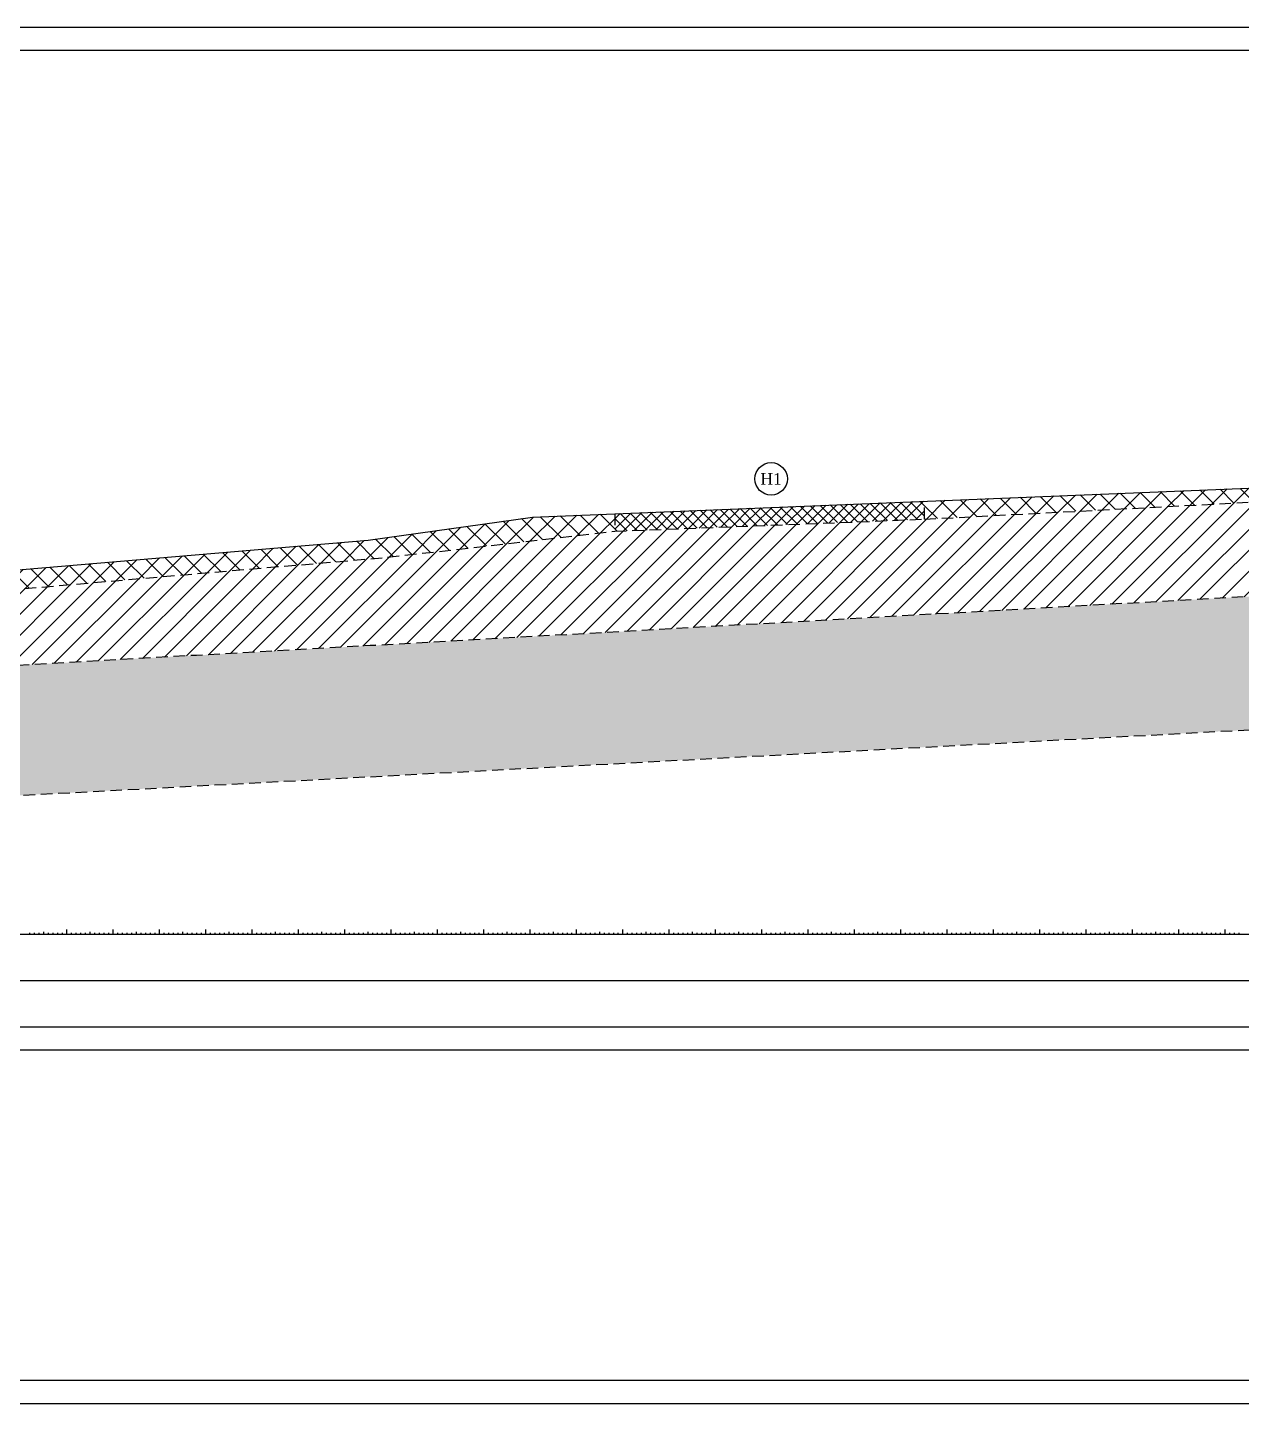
# Model space of a CAD drawing. Header units: millimetres. Extents: x 3380 to 11503, y -2610 to -1453.
# Drawn here: x 10978.4 to 11240.4, y -2610.1 to -2313.1 of the extents above; entities that cross this region are included whole.
import ezdxf
from ezdxf.enums import TextEntityAlignment as Align

# ---------------------------------------------------------------- set-up
doc = ezdxf.new("R2010")
doc.units = ezdxf.units.MM
doc.set_wipeout_variables(frame=1)
doc.linetypes.add('DASHED', pattern=[0.75, 0.5, -0.25])
for name, color, linetype, plot in [('ГЛ_Разрез_ОсьШкалаГ-1', 6, 'Continuous', False), ('ГЛ_Разрез_ОсьШкалаГ-10', 6, 'Continuous', False), ('ГЛ_Штамп_РамкаВнеш', 6, 'Continuous', False)]:
    doc.layers.add(name, color=color, linetype=linetype, plot=plot)
for name, color, linetype in [('ГЛ_Разрез_СквМаска', 6, 'Continuous'), ('ГЛ_Разрез_СлоиОбозначения', 7, 'Continuous'), ('ГЛ_Разрез_Таблица', 7, 'Continuous'), ('ГЛ_Штамп_РамкаВнутр', 7, 'Continuous'), ('ГЛ_Штамп_Текст', 7, 'Continuous')]:
    doc.layers.add(name, color=color, linetype=linetype)
doc.styles.add('ГеологияРазрезМасштаб', font='timesi.ttf', dxfattribs={"height": 5})
doc.styles.add('ГеологияРазрезНазвание', font='times.ttf', dxfattribs={"height": 5})
doc.styles.add('ГеологияРазрезОсь', font='times.ttf', dxfattribs={"height": 2.5})
doc.styles.add('ГеологияШтамп', font='times.ttf')

# ---------------------------------------------------------------- blocks, each defined once
blk = doc.blocks.new('*U43')
at = {"layer": 'ГЛ_Штамп_РамкаВнеш'}
blk.add_lwpolyline([(0, 0), (1050, 0), (1050, 297), (0, 297)], close=True, dxfattribs=at)
at = {"layer": 'ГЛ_Штамп_РамкаВнутр'}
blk.add_lwpolyline([(20, 5), (1045, 5), (1045, 292), (20, 292)], close=True, dxfattribs=at)
at = {"layer": 'ГЛ_Штамп_Текст', "style": 'ГеологияШтамп', "flags": 8}
for tag, p in [('Приложение', (1031.67, 288.5)), ('Лист', (1045, 288.5))]:
    blk.add_attdef(tag, text='', height=3, dxfattribs=at).set_placement(p, align=Align.MIDDLE_RIGHT)
blk = doc.blocks.new('*U42')
at = {"layer": 'ГЛ_Разрез_ОсьШкалаГ-1'}
for p, q in [((452, -5), (452, -4.75)), ((453, -5), (453, -4.75)), ((454, -5), (454, -4.75)), ((455, -5), (455, -4.5)), ((456, -5), (456, -4.75)), ((457, -5), (457, -4.75)), ((458, -5), (458, -4.75)), ((459, -5), (459, -4.75)), ((461, -5), (461, -4.75)), ((462, -5), (462, -4.75)), ((463, -5), (463, -4.75)), ((464, -5), (464, -4.75)), ((465, -5), (465, -4.5)), ((466, -5), (466, -4.75)), ((467, -5), (467, -4.75)), ((468, -5), (468, -4.75)), ((469, -5), (469, -4.75)), ((471, -5), (471, -4.75)), ((472, -5), (472, -4.75)), ((473, -5), (473, -4.75)), ((474, -5), (474, -4.75)), ((475, -5), (475, -4.5)), ((476, -5), (476, -4.75)), ((477, -5), (477, -4.75)), ((478, -5), (478, -4.75)), ((479, -5), (479, -4.75)), ((481, -5), (481, -4.75)), ((482, -5), (482, -4.75)), ((483, -5), (483, -4.75)), ((484, -5), (484, -4.75)), ((485, -5), (485, -4.5)), ((486, -5), (486, -4.75)), ((487, -5), (487, -4.75)), ((488, -5), (488, -4.75)), ((489, -5), (489, -4.75)), ((491, -5), (491, -4.75)), ((492, -5), (492, -4.75)), ((493, -5), (493, -4.75)), ((494, -5), (494, -4.75)), ((495, -5), (495, -4.5)), ((496, -5), (496, -4.75)), ((497, -5), (497, -4.75)), ((498, -5), (498, -4.75)), ((499, -5), (499, -4.75)), ((501, -5), (501, -4.75)), ((502, -5), (502, -4.75)), ((503, -5), (503, -4.75)), ((504, -5), (504, -4.75)), ((505, -5), (505, -4.5)), ((506, -5), (506, -4.75)), ((507, -5), (507, -4.75)), ((508, -5), (508, -4.75)), ((509, -5), (509, -4.75)), ((511, -5), (511, -4.75)), ((512, -5), (512, -4.75)), ((513, -5), (513, -4.75)), ((514, -5), (514, -4.75)), ((515, -5), (515, -4.5)), ((516, -5), (516, -4.75)), ((517, -5), (517, -4.75)), ((518, -5), (518, -4.75)), ((519, -5), (519, -4.75)), ((521, -5), (521, -4.75)), ((522, -5), (522, -4.75)), ((523, -5), (523, -4.75)), ((524, -5), (524, -4.75)), ((525, -5), (525, -4.5)), ((526, -5), (526, -4.75)), ((527, -5), (527, -4.75)), ((528, -5), (528, -4.75)), ((529, -5), (529, -4.75)), ((531, -5), (531, -4.75)), ((532, -5), (532, -4.75)), ((533, -5), (533, -4.75)), ((534, -5), (534, -4.75)), ((535, -5), (535, -4.5)), ((536, -5), (536, -4.75)), ((537, -5), (537, -4.75)), ((538, -5), (538, -4.75)), ((539, -5), (539, -4.75)), ((541, -5), (541, -4.75)), ((542, -5), (542, -4.75)), ((543, -5), (543, -4.75)), ((544, -5), (544, -4.75)), ((545, -5), (545, -4.5)), ((546, -5), (546, -4.75)), ((547, -5), (547, -4.75)), ((548, -5), (548, -4.75)), ((549, -5), (549, -4.75)), ((551, -5), (551, -4.75)), ((552, -5), (552, -4.75)), ((553, -5), (553, -4.75)), ((554, -5), (554, -4.75)), ((555, -5), (555, -4.5)), ((556, -5), (556, -4.75)), ((557, -5), (557, -4.75)), ((558, -5), (558, -4.75)), ((559, -5), (559, -4.75)), ((561, -5), (561, -4.75)), ((562, -5), (562, -4.75)), ((563, -5), (563, -4.75)), ((564, -5), (564, -4.75)), ((565, -5), (565, -4.5)), ((566, -5), (566, -4.75)), ((567, -5), (567, -4.75)), ((568, -5), (568, -4.75)), ((569, -5), (569, -4.75)), ((571, -5), (571, -4.75)), ((572, -5), (572, -4.75)), ((573, -5), (573, -4.75)), ((574, -5), (574, -4.75)), ((575, -5), (575, -4.5)), ((576, -5), (576, -4.75)), ((577, -5), (577, -4.75)), ((578, -5), (578, -4.75)), ((579, -5), (579, -4.75)), ((581, -5), (581, -4.75)), ((582, -5), (582, -4.75)), ((583, -5), (583, -4.75)), ((584, -5), (584, -4.75)), ((585, -5), (585, -4.5)), ((586, -5), (586, -4.75)), ((587, -5), (587, -4.75)), ((588, -5), (588, -4.75)), ((589, -5), (589, -4.75)), ((591, -5), (591, -4.75)), ((592, -5), (592, -4.75)), ((593, -5), (593, -4.75)), ((594, -5), (594, -4.75)), ((595, -5), (595, -4.5)), ((596, -5), (596, -4.75)), ((597, -5), (597, -4.75)), ((598, -5), (598, -4.75)), ((599, -5), (599, -4.75)), ((601, -5), (601, -4.75)), ((602, -5), (602, -4.75)), ((603, -5), (603, -4.75)), ((604, -5), (604, -4.75)), ((605, -5), (605, -4.5)), ((606, -5), (606, -4.75)), ((607, -5), (607, -4.75)), ((608, -5), (608, -4.75)), ((609, -5), (609, -4.75)), ((611, -5), (611, -4.75)), ((612, -5), (612, -4.75)), ((613, -5), (613, -4.75)), ((614, -5), (614, -4.75)), ((615, -5), (615, -4.5)), ((616, -5), (616, -4.75)), ((617, -5), (617, -4.75)), ((618, -5), (618, -4.75)), ((619, -5), (619, -4.75)), ((621, -5), (621, -4.75)), ((622, -5), (622, -4.75)), ((623, -5), (623, -4.75)), ((624, -5), (624, -4.75)), ((625, -5), (625, -4.5)), ((626, -5), (626, -4.75)), ((627, -5), (627, -4.75)), ((628, -5), (628, -4.75)), ((629, -5), (629, -4.75)), ((631, -5), (631, -4.75)), ((632, -5), (632, -4.75)), ((633, -5), (633, -4.75)), ((634, -5), (634, -4.75)), ((635, -5), (635, -4.5)), ((636, -5), (636, -4.75)), ((637, -5), (637, -4.75)), ((638, -5), (638, -4.75)), ((639, -5), (639, -4.75)), ((641, -5), (641, -4.75)), ((642, -5), (642, -4.75)), ((643, -5), (643, -4.75)), ((644, -5), (644, -4.75)), ((645, -5), (645, -4.5)), ((646, -5), (646, -4.75)), ((647, -5), (647, -4.75)), ((648, -5), (648, -4.75)), ((649, -5), (649, -4.75)), ((651, -5), (651, -4.75)), ((652, -5), (652, -4.75)), ((653, -5), (653, -4.75)), ((654, -5), (654, -4.75)), ((655, -5), (655, -4.5)), ((656, -5), (656, -4.75)), ((657, -5), (657, -4.75)), ((658, -5), (658, -4.75)), ((659, -5), (659, -4.75)), ((661, -5), (661, -4.75)), ((662, -5), (662, -4.75)), ((663, -5), (663, -4.75)), ((664, -5), (664, -4.75)), ((665, -5), (665, -4.5)), ((666, -5), (666, -4.75)), ((667, -5), (667, -4.75)), ((668, -5), (668, -4.75)), ((669, -5), (669, -4.75)), ((671, -5), (671, -4.75)), ((672, -5), (672, -4.75)), ((673, -5), (673, -4.75)), ((674, -5), (674, -4.75)), ((675, -5), (675, -4.5)), ((676, -5), (676, -4.75)), ((677, -5), (677, -4.75)), ((678, -5), (678, -4.75)), ((679, -5), (679, -4.75)), ((681, -5), (681, -4.75)), ((682, -5), (682, -4.75)), ((683, -5), (683, -4.75)), ((684, -5), (684, -4.75)), ((685, -5), (685, -4.5)), ((686, -5), (686, -4.75)), ((687, -5), (687, -4.75)), ((688, -5), (688, -4.75)), ((689, -5), (689, -4.75)), ((691, -5), (691, -4.75)), ((692, -5), (692, -4.75)), ((693, -5), (693, -4.75)), ((694, -5), (694, -4.75)), ((695, -5), (695, -4.5)), ((696, -5), (696, -4.75)), ((697, -5), (697, -4.75)), ((698, -5), (698, -4.75)), ((699, -5), (699, -4.75)), ((701, -5), (701, -4.75)), ((702, -5), (702, -4.75)), ((703, -5), (703, -4.75)), ((704, -5), (704, -4.75)), ((705, -5), (705, -4.5)), ((706, -5), (706, -4.75)), ((707, -5), (707, -4.75)), ((708, -5), (708, -4.75)), ((709, -5), (709, -4.75)), ((711, -5), (711, -4.75)), ((712, -5), (712, -4.75)), ((713, -5), (713, -4.75))]:
    blk.add_line(p, q, dxfattribs=at)
at = {"layer": 'ГЛ_Разрез_ОсьШкалаГ-10'}
for p, q in [((460, -5), (460, -4)), ((460, -5), (460, -4)), ((470, -5), (470, -4)), ((470, -5), (470, -4)), ((480, -5), (480, -4)), ((480, -5), (480, -4)), ((490, -5), (490, -4)), ((490, -5), (490, -4)), ((500, -5), (500, -4)), ((500, -5), (500, -4)), ((510, -5), (510, -4)), ((510, -5), (510, -4)), ((520, -5), (520, -4)), ((520, -5), (520, -4)), ((530, -5), (530, -4)), ((530, -5), (530, -4)), ((540, -5), (540, -4)), ((540, -5), (540, -4)), ((550, -5), (550, -4)), ((550, -5), (550, -4)), ((560, -5), (560, -4)), ((560, -5), (560, -4)), ((570, -5), (570, -4)), ((570, -5), (570, -4)), ((580, -5), (580, -4)), ((580, -5), (580, -4)), ((590, -5), (590, -4)), ((590, -5), (590, -4)), ((600, -5), (600, -4)), ((600, -5), (600, -4)), ((610, -5), (610, -4)), ((610, -5), (610, -4)), ((620, -5), (620, -4)), ((620, -5), (620, -4)), ((630, -5), (630, -4)), ((630, -5), (630, -4)), ((640, -5), (640, -4)), ((640, -5), (640, -4)), ((650, -5), (650, -4)), ((650, -5), (650, -4)), ((660, -5), (660, -4)), ((660, -5), (660, -4)), ((670, -5), (670, -4)), ((670, -5), (670, -4)), ((680, -5), (680, -4)), ((680, -5), (680, -4)), ((690, -5), (690, -4)), ((690, -5), (690, -4)), ((700, -5), (700, -4)), ((700, -5), (700, -4)), ((710, -5), (710, -4)), ((710, -5), (710, -4))]:
    blk.add_line(p, q, dxfattribs=at)
at = {"layer": 'ГЛ_Разрез_Таблица'}
for p, q in [((0, -5), (831, -5)), ((0, -15), (831, -15)), ((0, -25), (831, -25)), ((0, -30), (831, -30))]:
    blk.add_line(p, q, dxfattribs=at)
at = {"flags": 8}
for tag, style, p in [('НАЗВАНИЕ', 'ГеологияРазрезНазвание', (212.65, 109.83)), ('Масштаб', 'ГеологияРазрезМасштаб', (212.65, 101.63))]:
    blk.add_attdef(tag, text='', height=5, dxfattribs=dict(at, style=style)).set_placement(p, align=Align.MIDDLE_CENTER)
blk = doc.blocks.new('ГЛ_Разрез_СлоиОбозначения')
blk.add_wipeout([(3.75, 0), (3.61, 1.08), (3.1, 2.14), (2.3, 2.99), (1.45, 3.48), (0.58, 3.71), (0, 3.75), (-0.58, 3.71), (-1.45, 3.48), (-2.3, 2.99), (-3.1, 2.14), (-3.61, 1.08), (-3.75, 0), (-3.61, -1.08), (-3.1, -2.14), (-2.3, -2.99), (-1.45, -3.48), (-0.58, -3.71), (0, -3.75), (0.58, -3.71), (1.45, -3.48), (2.3, -2.99), (3.1, -2.14), (3.61, -1.08)]).dxf.layer = 'ГЛ_Разрез_СквМаска'
at = {"layer": 'ГЛ_Разрез_СлоиОбозначения'}
blk.add_circle((0, 0), 3.5, dxfattribs=at)
at = {"layer": 'ГЛ_Разрез_СлоиОбозначения', "style": 'ГеологияРазрезОсь'}
blk.add_attdef('НОМЕР', text='', height=2.5, dxfattribs=at).set_placement((0, 0), align=Align.MIDDLE_CENTER)

msp = doc.modelspace()

# ---------------------------------------------------------------- hatches: boundary and pattern name
at = {"linetype": 'DASHED', "lineweight": 20, "ltscale": 5}
h = msp.add_hatch(dxfattribs=at)
h.set_pattern_fill('ANSI37', color=256)
h.paths.add_polyline_path([(11320.45, -2411.45), (11320.45, -2409.29), (11172.06, -2415.29), (11171.99, -2419.18)])
h = msp.add_hatch(dxfattribs=at)
h.set_pattern_fill('ANSI37', color=256, scale=0.5)
h.paths.add_polyline_path([(11172.06, -2415.29), (11105.16, -2418), (11105.16, -2421.8), (11171.99, -2419.18)])
h = msp.add_hatch(dxfattribs=at)
h.set_pattern_fill('ANSI37', color=256)
h.paths.add_polyline_path([(11056.13, -2427.4), (11105.16, -2421.8), (11105.16, -2418), (11087.43, -2418.72), (11051.93, -2423.72), (10815.93, -2443.72), (10685.93, -2448.72), (10675.12, -2448.88), (10675.12, -2452.77), (10820.85, -2447.65)])
h = msp.add_hatch(dxfattribs=at)
h.set_pattern_fill('KONGLOM', color=256, scale=10, pattern_type=2)
h.set_pattern_definition([(0, (0, 1), (0, 2), []), (60, (0, 0), (-8e-07, 3.9999986), [1.1547, -4.6188, 1.1547]), (120, (0, 0), (-3.4641008, 1.9999986), [1.1547, -4.6188, 1.1547]), (30, (2.598, 0), (8e-07, 3.9999986), [1, -3]), (30, (4.33, 0), (8e-07, 3.9999986), [-3, 1]), (150, (2.598, 0), (-3.4641008, -1.9999986), [-3, 1]), (150, (4.33, 0), (-3.4641008, -1.9999986), [1, -3])])
h.paths.add_polyline_path([(11320.45, -2460.47), (11320.45, -2457.72), (11332.43, -2457.72), (11332.43, -2432.72), (11320.45, -2432.72), (11320.45, -2431.5), (10958, -2451.75), (10560.95, -2490.36), (10560.95, -2493.72), (10548.93, -2493.72), (10548.93, -2499.72), (10560.95, -2499.72), (10560.95, -2500.97)])
h.paths.add_polyline_path([(10942.88, -2471.85), (10942.74, -2472.93), (10942.23, -2473.99), (10941.08, -2475.2), (10939.47, -2475.62), (10938.01, -2475.52), (10936.83, -2474.84), (10936.02, -2473.99), (10935.52, -2472.93), (10935.38, -2471.85), (10935.52, -2470.77), (10936.02, -2469.7), (10937.18, -2468.5), (10938.79, -2468.07), (10940.25, -2468.17), (10941.43, -2468.86), (10942.23, -2469.7), (10942.74, -2470.77)], flags=16)
h.paths.add_polyline_path([(10940.89, -2474.87), (10941.43, -2474.84), (10940.25, -2475.52), (10938.79, -2475.62), (10938.24, -2475.23, -0.340614), (10935.63, -2471.85, -0.267021), (10937.37, -2468.82), (10936.83, -2468.86), (10938.01, -2468.17), (10939.47, -2468.07), (10940.02, -2468.46, -0.340614), (10942.63, -2471.85, -0.267021)], flags=0)
h.paths.add_polyline_path([(10937.57, -2473.77), (10940.69, -2473.77), (10940.69, -2469.97), (10937.57, -2469.97)], flags=8)

# ---------------------------------------------------------------- linework, layer by layer
at = {"linetype": 'DASHED', "lineweight": 30, "ltscale": 5}
for points in [[(10526.93, -2452.89), (10546.93, -2452.72), (10615.9, -2453.64), (10675.12, -2452.77), (10820.85, -2447.65), (11056.13, -2427.4), (11105.16, -2421.8), (11171.99, -2419.18), (11334.43, -2410.72), (11357.93, -2409.82)], [(11105.16, -2418), (11105.16, -2421.8), (11171.99, -2419.18), (11172.06, -2415.29)], [(11357.93, -2429.64), (11334.43, -2430.72), (10546.93, -2474.72), (10526.93, -2475.19)], [(10546.93, -2491.72), (10546.93, -2501.72), (11334.43, -2459.72), (11334.43, -2430.72), (10958, -2451.75), (10546.93, -2491.72)], [(10526.93, -2501.62), (10546.93, -2501.72), (11334.43, -2459.72), (11357.93, -2459.18)]]:
    msp.add_lwpolyline(points, dxfattribs=at)
at = {"lineweight": 30}
msp.add_lwpolyline([(10685.93, -2448.72), (10815.93, -2443.72), (11051.93, -2423.72), (11087.43, -2418.72), (11334.43, -2408.72)], dxfattribs=at)

# ---------------------------------------------------------------- block references
at = {"color": 7}
msp.add_blockref('*U43', (10453.41, -2610.05), dxfattribs=at)
msp.add_blockref('*U42', (10526.93, -2503.72))

# ---------------------------------------------------------------- next in the draw order: block references
msp.add_blockref('ГЛ_Разрез_СлоиОбозначения', (11138.91, -2410.48)).add_auto_attribs({'НОМЕР': 'Н1'})

# ---------------------------------------------------------------- next in the draw order: hatches: boundary and pattern name
at = {"linetype": 'DASHED', "lineweight": 20, "ltscale": 5}
h = msp.add_hatch(dxfattribs=at)
h.set_pattern_fill('ANSI31', color=256)
h.paths.add_polyline_path([(11320.45, -2431.5), (11320.45, -2428.72), (11332.43, -2428.72), (11332.43, -2411.72), (11320.45, -2411.72), (11320.45, -2411.45), (11171.99, -2419.18), (11105.16, -2421.8), (11056.13, -2427.4), (10820.85, -2447.65), (10675.12, -2452.77), (10615.9, -2453.64), (10560.95, -2452.91), (10560.95, -2453.72), (10560.93, -2457.72), (10548.93, -2457.72), (10548.93, -2472.72), (10560.95, -2472.72), (10560.95, -2473.94)])
h.paths.add_polyline_path([(10942.34, -2448.08), (10942.2, -2449.16), (10941.69, -2450.22), (10940.88, -2451.07), (10940.04, -2451.56), (10938.93, -2451.85), (10938.01, -2451.79), (10937.14, -2451.56), (10936.29, -2451.07), (10935.48, -2450.22), (10934.98, -2449.16), (10934.84, -2448.08), (10934.98, -2447), (10935.48, -2445.93), (10936.29, -2445.09), (10937.14, -2444.6), (10938.24, -2444.3), (10939.17, -2444.37), (10940.04, -2444.6), (10940.88, -2445.09), (10941.69, -2445.93), (10942.2, -2447)], flags=16)
h.paths.add_polyline_path([(10938.82, -2451.57), (10939.17, -2451.79), (10938.82, -2451.57, -0.434257), (10935.09, -2448.08, -0.39445), (10938.35, -2444.59), (10938.01, -2444.37), (10938.35, -2444.59, -0.434257), (10942.09, -2448.08, -0.39445)], flags=0)
h.paths.add_polyline_path([(10937.04, -2449.95), (10940.13, -2449.95), (10940.13, -2446.21), (10937.04, -2446.21)], flags=8)

doc.saveas('drawing.dxf')
